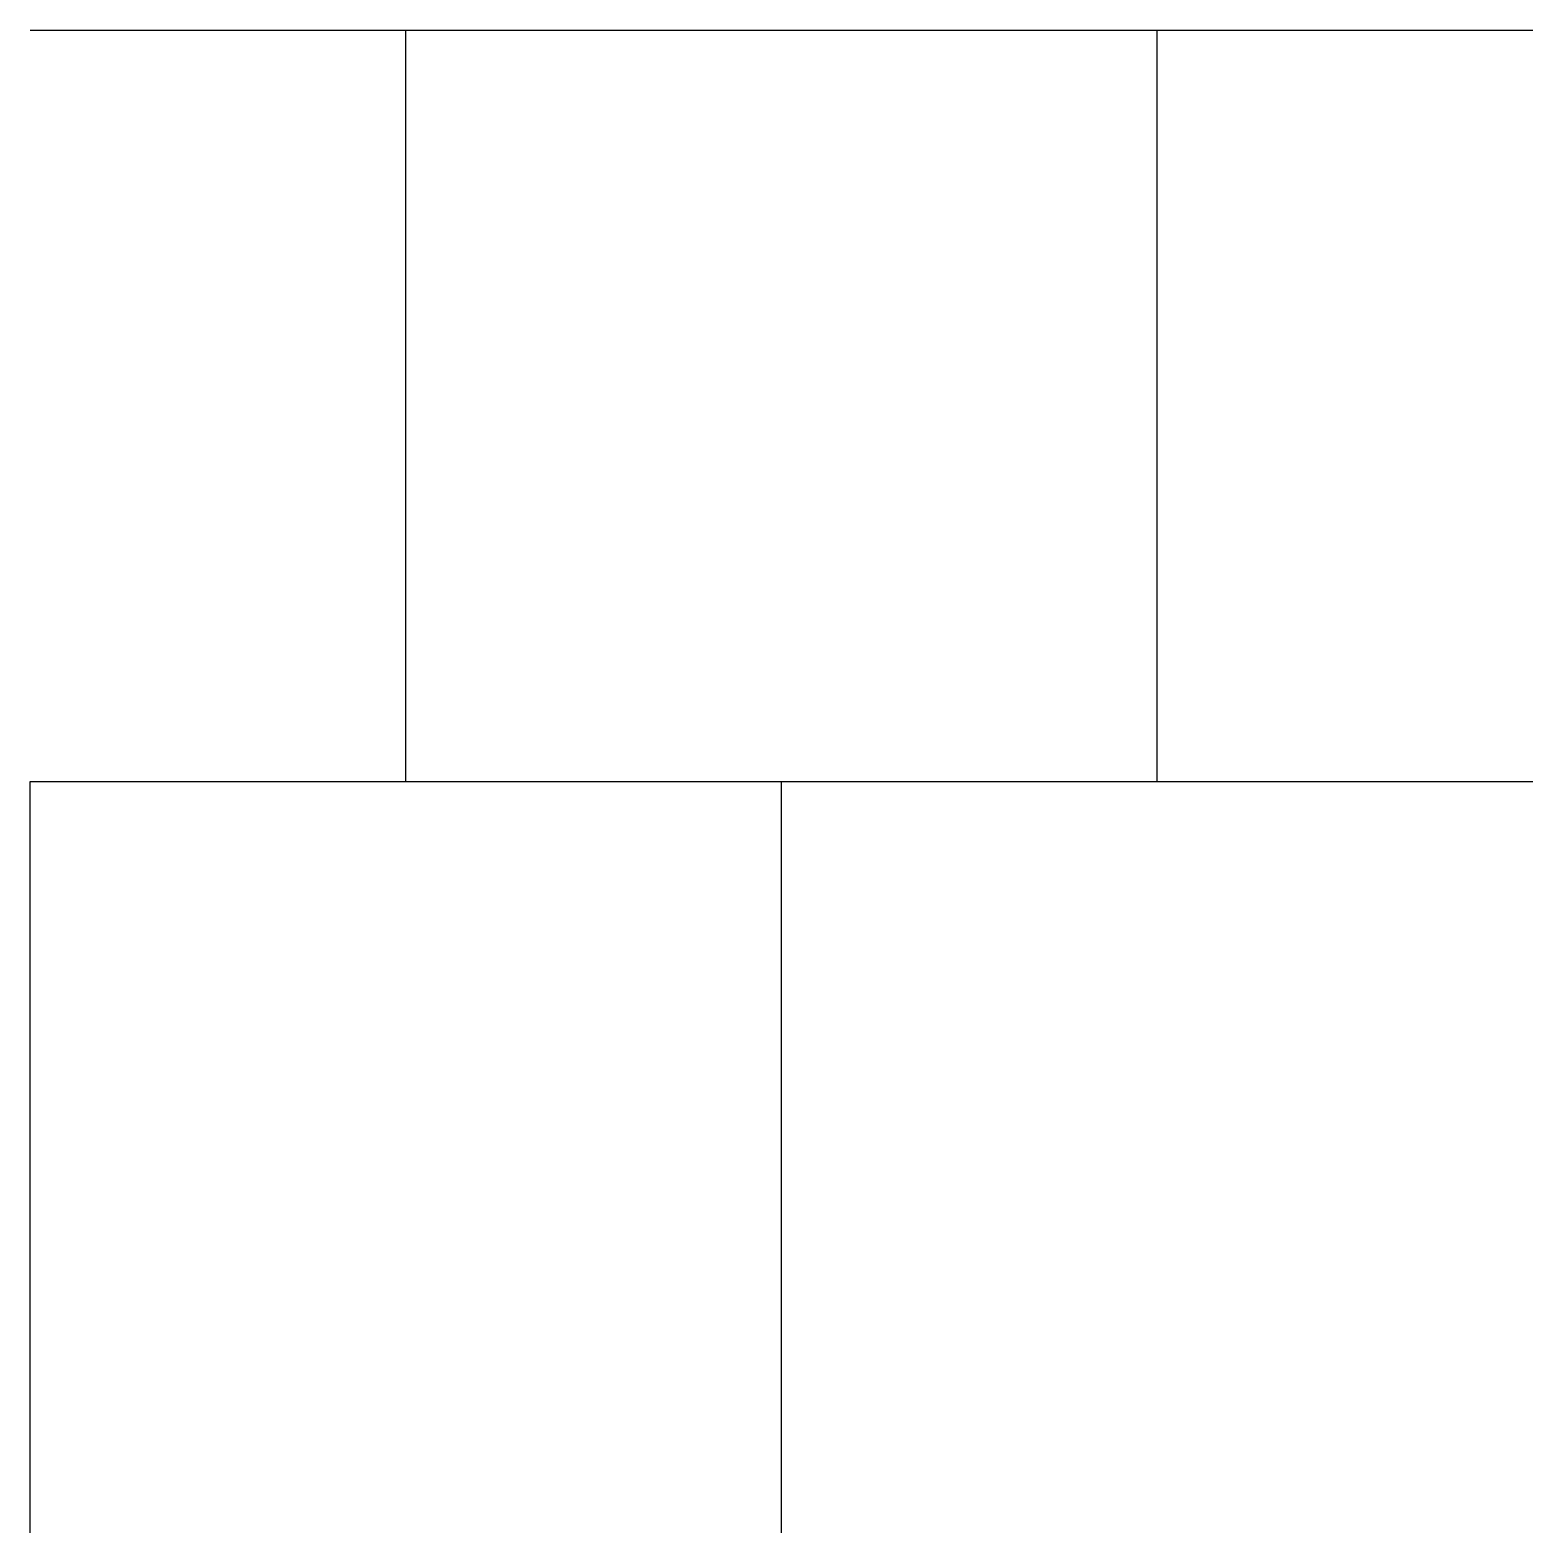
# Model space of a CAD drawing. Extents: x 0 to 100, y 0 to 100.
import ezdxf

# ---------------------------------------------------------------- set-up
doc = ezdxf.new("R2010")
doc.units = 0
doc.layers.add('default', color=7, linetype='CONTINUOUS')

msp = doc.modelspace()

# ---------------------------------------------------------------- linework, layer by layer
at = {"layer": 'default', "color": 7, "linetype": 'CONTINUOUS'}
for p, q in [((0, 100), (100, 100)), ((25, 50), (25, 100)), ((75, 50), (75, 100)), ((0, 0), (0, 50)), ((0, 50), (100, 50)), ((50, 0), (50, 50))]:
    msp.add_line(p, q, dxfattribs=at)

doc.saveas('drawing.dxf')
